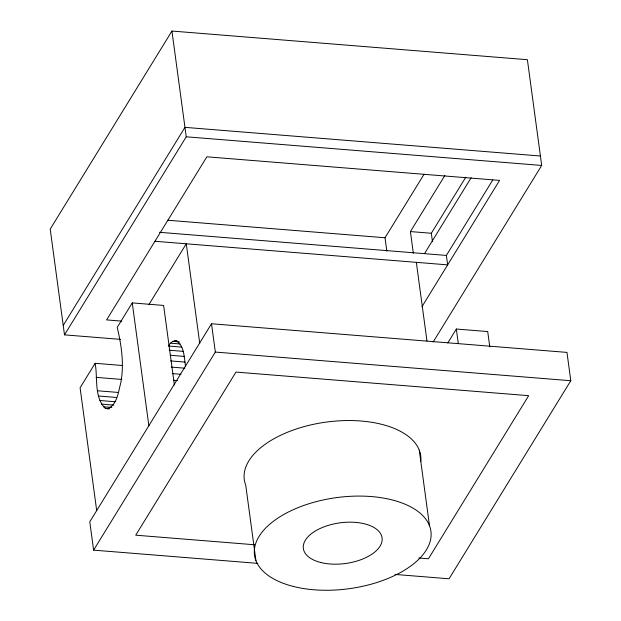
<?xml version="1.0" encoding="UTF-8"?>
<svg xmlns="http://www.w3.org/2000/svg" width="621" height="621" viewBox="0 0 621 621"><rect width="100%" height="100%" fill="white"/><g stroke="black" fill="none" stroke-linecap="round" stroke-linejoin="round"><path stroke-width="0.93" d="M433.14 342.055L541.691 165.45L527.392 59.701L171.939 31.05L50.208 229.11L64.499 334.859L120.528 339.376M63.226 325.42L184.957 127.359L540.41 156.011M64.499 334.859L186.238 136.799L171.939 31.05M122.702 365.521L95.129 363.301L80.093 387.776L96.69 510.563M174.392 385.051L163.626 305.431L132.25 302.901L117.214 327.376C121.522 345.579 124.355 364.574 120.715 383.149C118.262 391.998 117.26 405.039 107.402 408.742L105.259 408.3C93.81 396.935 97.901 377.832 95.129 363.301M149.017 304.414L186.277 243.797L199.752 343.483M394.972 574.425L449.061 578.788L570.792 380.727L566.965 352.402L211.513 323.751L89.781 521.811L93.608 550.136L257.816 563.371M93.608 550.136L215.34 352.076L211.513 323.751M386.836 251.101L385.028 237.758L424.011 174.33M413.345 253.314L410.411 231.571L444.869 175.502M432.472 241.763L431.323 233.255L465.789 177.187M424.516 253.593L471.145 177.73M154.947 241.274L447.663 264.864L446.383 255.425L492.756 179.981M421.985 306.642L499.571 180.4L206.863 156.81L106.618 319.908L121.809 321.135M447.811 342.893L456.334 329.029L487.71 331.56L489.783 346.906M168.819 345.307C170.519 342.629 173.445 340.067 176.83 340.875M186.238 136.799L541.691 165.45M410.411 231.571L431.323 233.255M167.67 220.23L385.028 237.758M159.473 232.301L446.383 255.425M172.677 341.403L179.446 341.946M170.449 343.18L180.113 343.956M168.275 346.013L181.806 347.1M215.34 352.076L570.792 380.727M169.16 350.228L183.661 351.393M170.239 355.274L184.74 356.438M170.604 360.917L185.097 362.09M171.256 367.096L184.794 368.183M172.25 373.609L180.952 374.308M173.608 380.277L177.474 380.588M96.154 377.374L121.825 379.439M97.676 390.788L118.595 392.472M98.607 396.019L116.67 397.479M99.872 400.506L115.079 401.733M101.433 404.116L113.79 405.117M103.249 406.739L111.803 407.43M105.259 408.3L109.063 408.602M107.402 408.742L109.304 408.897M254.548 544.764L135.727 535.186L235.972 372.08L528.681 395.678L428.436 558.776L418.771 558M174.897 340.719L177.047 341.17C184.522 346.96 184.158 357.851 185.5 366.343M456.334 329.029L458.282 343.413M416.334 262.341L426.961 340.937M419.276 450.178L429.491 525.708M255.937 560.647L245.722 485.11A89.02 45.977 -7.7 0 1 326.079 422.117A89.02 45.977 -7.7 0 1 420.828 461.162M132.25 302.901L148.854 425.695M320.708 562.486A39.705 20.509 -7.7 0 0 382.07 540.705A39.705 20.509 -7.7 0 0 325.365 526.344A39.705 20.509 -7.7 0 0 320.708 562.486M293.384 586.457A89.02 45.977 -7.7 0 0 430.935 537.623A89.02 45.977 -7.7 0 0 303.816 505.447A89.02 45.977 -7.7 0 0 293.384 586.457"/></g></svg>
